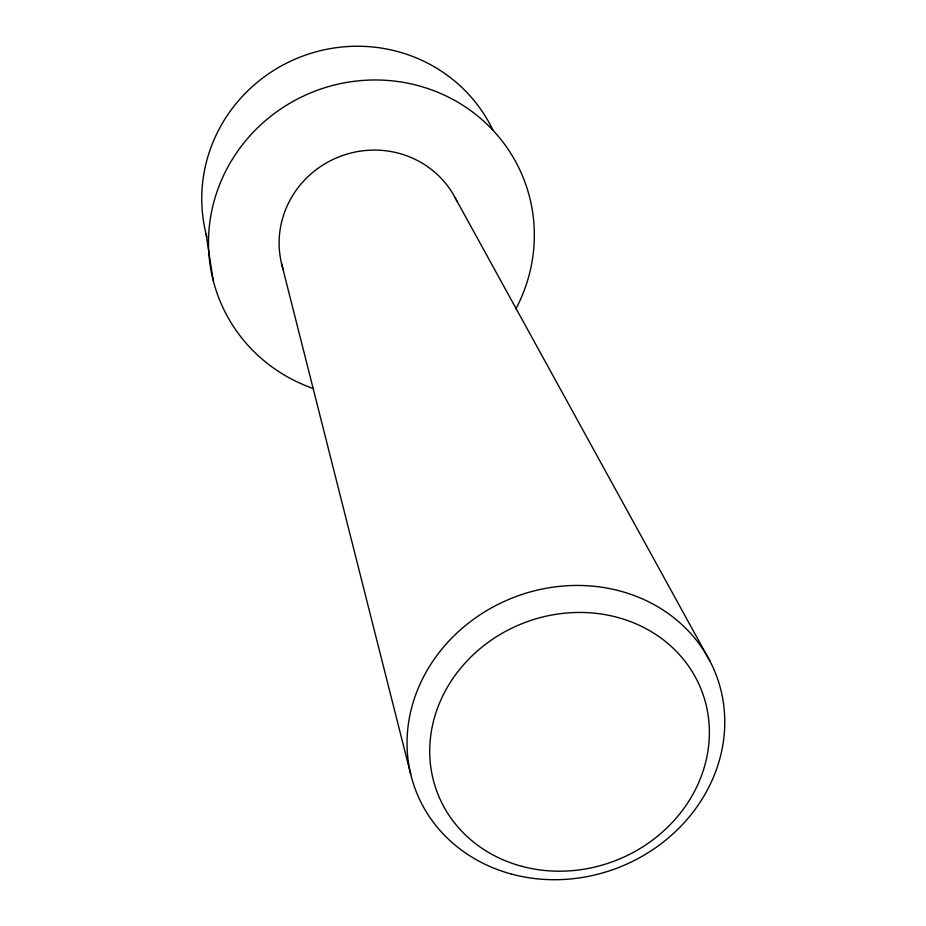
<?xml version="1.0" encoding="UTF-8"?>
<svg xmlns="http://www.w3.org/2000/svg" width="926" height="926" viewBox="0 0 926 926"><rect width="100%" height="100%" fill="white"/><g stroke="black" fill="none" stroke-linecap="round" stroke-linejoin="round"><path stroke-width="1.39" d="M455.233 197.921L709.791 660.805M281.573 263.632L410.716 774.275M206.104 234.081L213.107 280.046M283.043 268.98A93.503 90.32 -21.5 0 1 339.645 156.598A93.503 90.32 -21.5 0 1 457.085 201.636M206.834 236.859A153.276 148.947 -21.5 0 1 302.559 56.162A153.276 148.947 -21.5 0 1 492.956 130.161M313.52 388.607A163.659 158.091 -21.5 0 1 221.511 180.061A163.659 158.091 -21.5 0 1 441.077 93.665A163.659 158.091 -21.5 0 1 515.84 308.995M511.812 874.156A160.939 144.884 -21.5 0 0 722.315 696.479A160.939 144.884 -21.5 0 0 463.579 627.099A160.939 144.884 -21.5 0 0 511.812 874.156M522.195 866.412A141.666 127.371 -21.5 0 0 707.163 709.721A141.666 127.371 -21.5 0 0 479.274 649.334A141.666 127.371 -21.5 0 0 522.195 866.412"/></g></svg>
